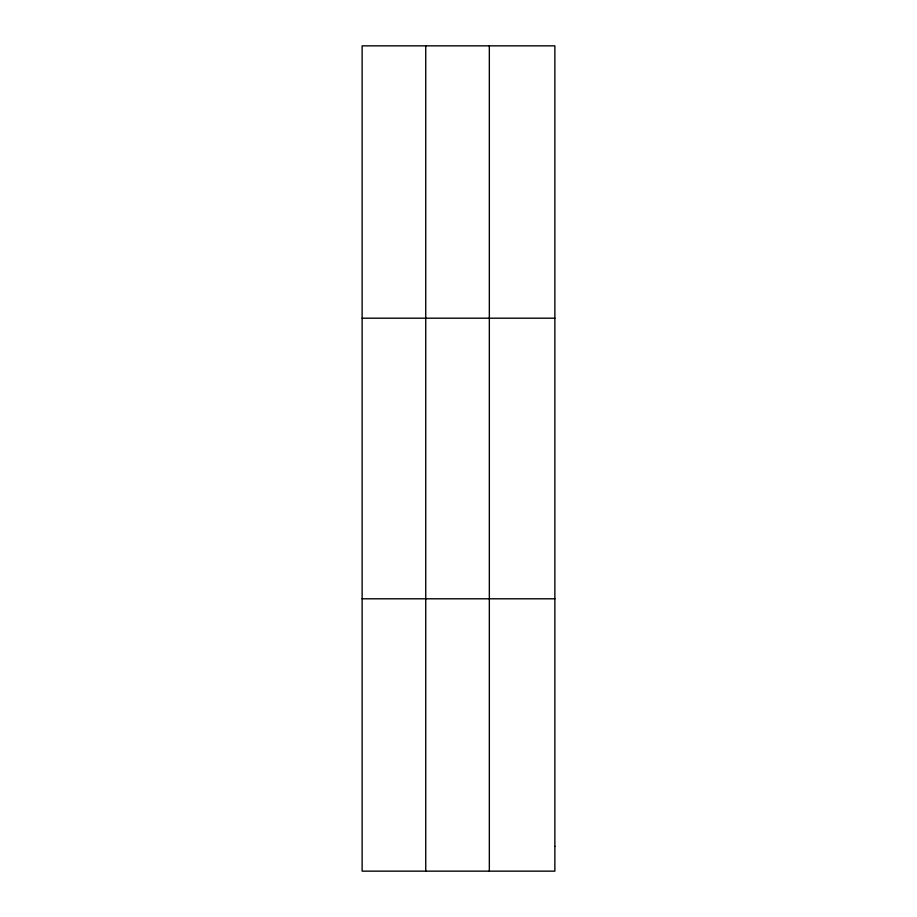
<?xml version="1.0" encoding="UTF-8"?>
<svg xmlns="http://www.w3.org/2000/svg" width="917" height="917" viewBox="0 0 917 917"><rect width="100%" height="100%" fill="white"/><g stroke="black" fill="none" stroke-linecap="round" stroke-linejoin="round"><path stroke-width="1.38" d="M425.74 871.15L425.74 45.85M489.334 871.15L489.334 45.85M362.135 318.199L554.865 318.199M362.135 598.801L554.865 598.801M554.865 846.391L554.865 871.15L362.135 871.15L362.135 45.85L554.865 45.85L554.865 846.391"/></g></svg>
